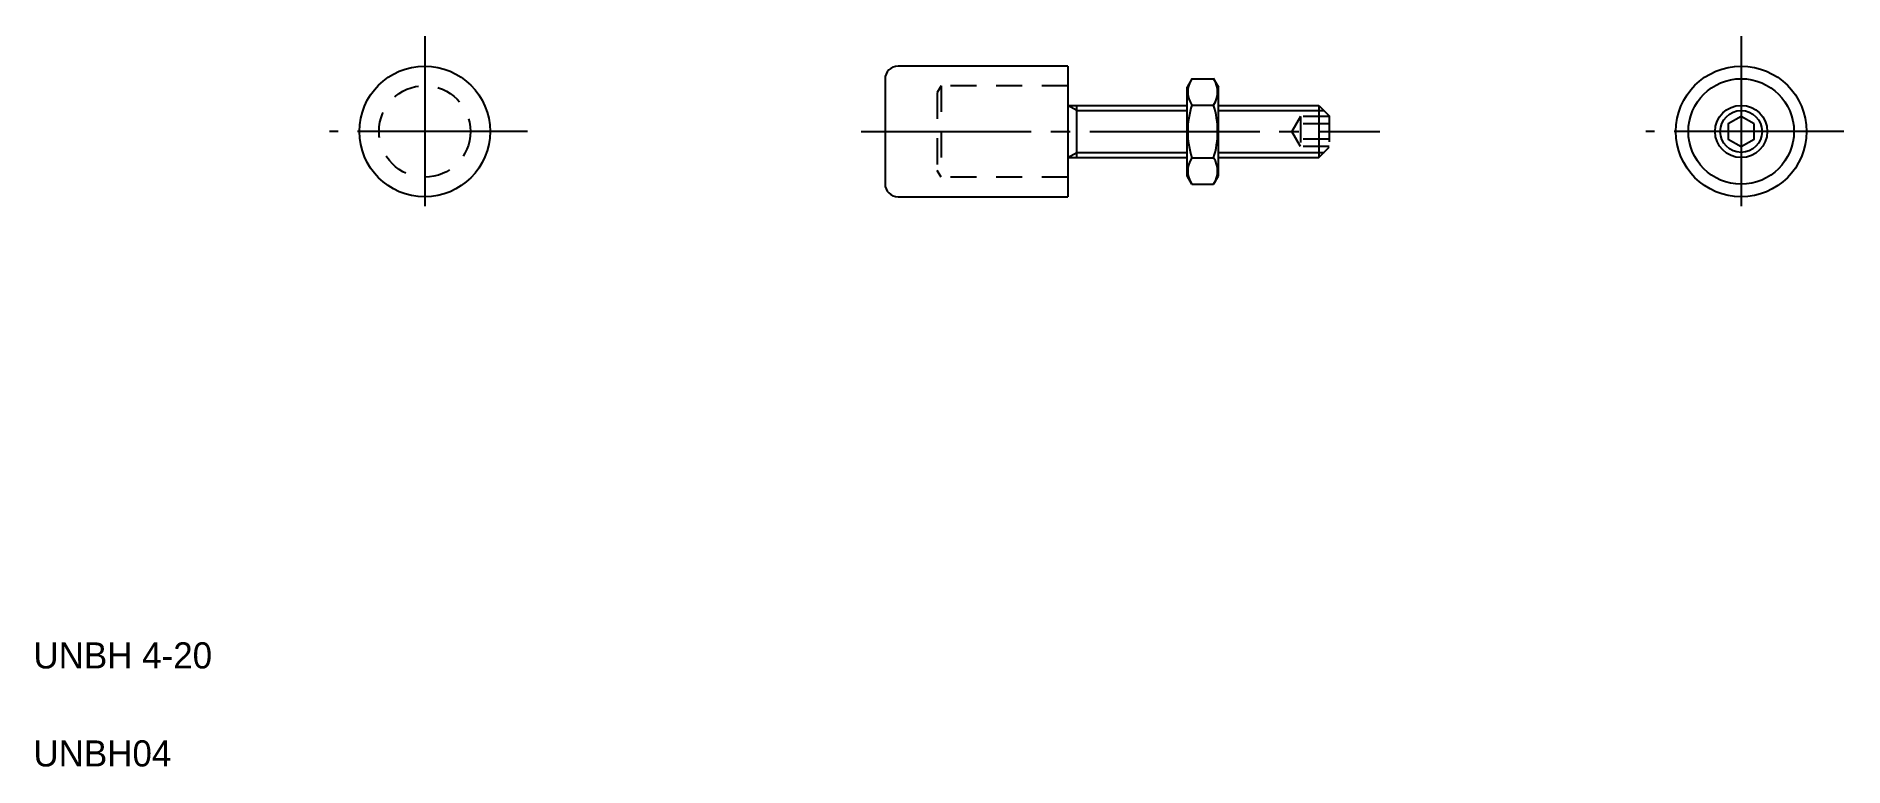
# Model space of a CAD drawing. Extents: x 5 to 144, y 5 to 61.
import ezdxf

# ---------------------------------------------------------------- set-up
doc = ezdxf.new("R2010")
doc.units = 0
doc.linetypes.add('CENTER', pattern=[17.5, 13, -1.5, 1.5, -1.5])
doc.linetypes.add('DASHED', pattern=[3.5, 2, -1.5])
doc.layers.get('0').update_dxf_attribs({"linetype": 'CONTINUOUS'})
doc.layers.add('CENTER', color=1, linetype='CENTER')

msp = doc.modelspace()

# ---------------------------------------------------------------- linework, layer by layer
at = {"color": 7, "linetype": 'CONTINUOUS'}
for p, q in [((84.18, 58.59), (71.18, 58.59)), ((84.18, 58.59), (84.18, 48.59)), ((70.18, 57.59), (70.18, 49.59)), ((93.67, 57.63), (93.3, 56.99)), ((93.3, 50.19), (93.3, 56.99)), ((93.67, 57.63), (95.33, 57.63)), ((95.33, 57.63), (95.7, 56.99)), ((95.7, 50.19), (95.7, 56.99)), ((84.18, 55.59), (93.3, 55.59)), ((84.87, 51.59), (84.87, 55.59)), ((93.67, 55.61), (95.33, 55.61)), ((95.7, 55.59), (103.38, 55.59)), ((103.38, 55.59), (103.38, 51.59)), ((103.38, 55.59), (104.18, 54.79)), ((84.18, 51.59), (93.3, 51.59)), ((93.67, 51.57), (95.33, 51.57)), ((95.7, 51.59), (103.38, 51.59)), ((103.38, 51.59), (104.18, 52.39)), ((93.67, 49.55), (93.3, 50.19)), ((95.33, 49.55), (95.7, 50.19)), ((71.18, 48.59), (84.18, 48.59)), ((93.67, 49.55), (95.33, 49.55))]:
    msp.add_line(p, q, dxfattribs=at)
at = {"color": 3, "linetype": 'DASHED'}
for p, q in [((74.48, 57.09), (74.18, 56.57)), ((74.48, 57.09), (74.48, 50.09)), ((84.18, 57.09), (74.48, 57.09)), ((74.18, 56.57), (74.18, 50.61)), ((101.98, 54.74), (101.32, 53.59)), ((101.98, 54.74), (101.98, 52.43)), ((104.18, 54.74), (101.98, 54.74)), ((104.18, 54.17), (101.98, 54.17)), ((104.18, 54.79), (104.18, 52.39)), ((101.98, 52.43), (101.32, 53.59)), ((104.18, 53.01), (101.98, 53.01)), ((104.18, 52.43), (101.98, 52.43)), ((74.48, 50.09), (74.18, 50.61)), ((84.18, 50.09), (74.48, 50.09))]:
    msp.add_line(p, q, dxfattribs=at)
at = {"color": 3, "linetype": 'CONTINUOUS'}
for p, q in [((84.87, 55.19), (84.18, 55.59)), ((84.87, 55.19), (93.3, 55.19)), ((95.7, 55.19), (103.78, 55.19)), ((84.18, 51.59), (84.87, 51.99)), ((84.87, 51.99), (93.3, 51.99)), ((95.7, 51.99), (103.78, 51.99))]:
    msp.add_line(p, q, dxfattribs=at)
for p, q in [((84.36, 51.69), (84.36, 51.69)), ((84.53, 51.79), (84.53, 51.79))]:
    msp.add_line(p, q)
at = {"color": 7, "linetype": 'CONTINUOUS'}
msp.add_lwpolyline([(136.71, 54.17), (135.71, 54.74), (134.71, 54.17), (134.71, 53.01), (135.71, 52.43), (136.71, 53.01)], close=True, dxfattribs=at)
for centre, radius in [((34.95, 53.59), 5), ((135.71, 53.59), 5), ((135.71, 53.59), 4.04), ((135.71, 53.59), 2)]:
    msp.add_circle(centre, radius, dxfattribs=at)
at = {"color": 3, "linetype": 'DASHED'}
msp.add_circle((34.95, 53.59), 3.5, dxfattribs=at)
at = {"color": 3, "linetype": 'CONTINUOUS'}
msp.add_circle((135.71, 53.59), 1.6, dxfattribs=at)
at = {"color": 7, "linetype": 'CONTINUOUS'}
for centre, radius, start, end in [((71.18, 57.59), 1, 90, 180), ((95.14, 56.62), 1.79, 145.6111, 214.3889), ((93.85, 56.62), 1.79, 325.6111, 34.3889), ((100.04, 53.59), 6.69, 162.4111, 197.5889), ((88.95, 53.59), 6.69, 342.4111, 17.5889), ((95.14, 50.56), 1.79, 145.6111, 214.3889), ((93.85, 50.56), 1.79, 325.6111, 34.3889), ((71.18, 49.59), 1, 180, 270)]:
    msp.add_arc(centre, radius, start, end, dxfattribs=at)
at = {"layer": 'CENTER', "color": 1, "linetype": 'CENTER'}
for p, q in [((34.95, 60.88), (34.95, 46.58)), ((135.71, 60.88), (135.71, 46.58)), ((42.81, 53.59), (27.67, 53.59)), ((68.36, 53.59), (108.06, 53.59)), ((143.57, 53.59), (128.42, 53.59))]:
    msp.add_line(p, q, dxfattribs=at)

# ---------------------------------------------------------------- texts
at = {"color": 7, "linetype": 'CONTINUOUS'}
for s, p in [('UNBH 4-20', (5, 12.5)), ('UNBH04', (5, 5))]:
    msp.add_text(s, height=2, dxfattribs=at).set_placement(p)

doc.saveas('drawing.dxf')
